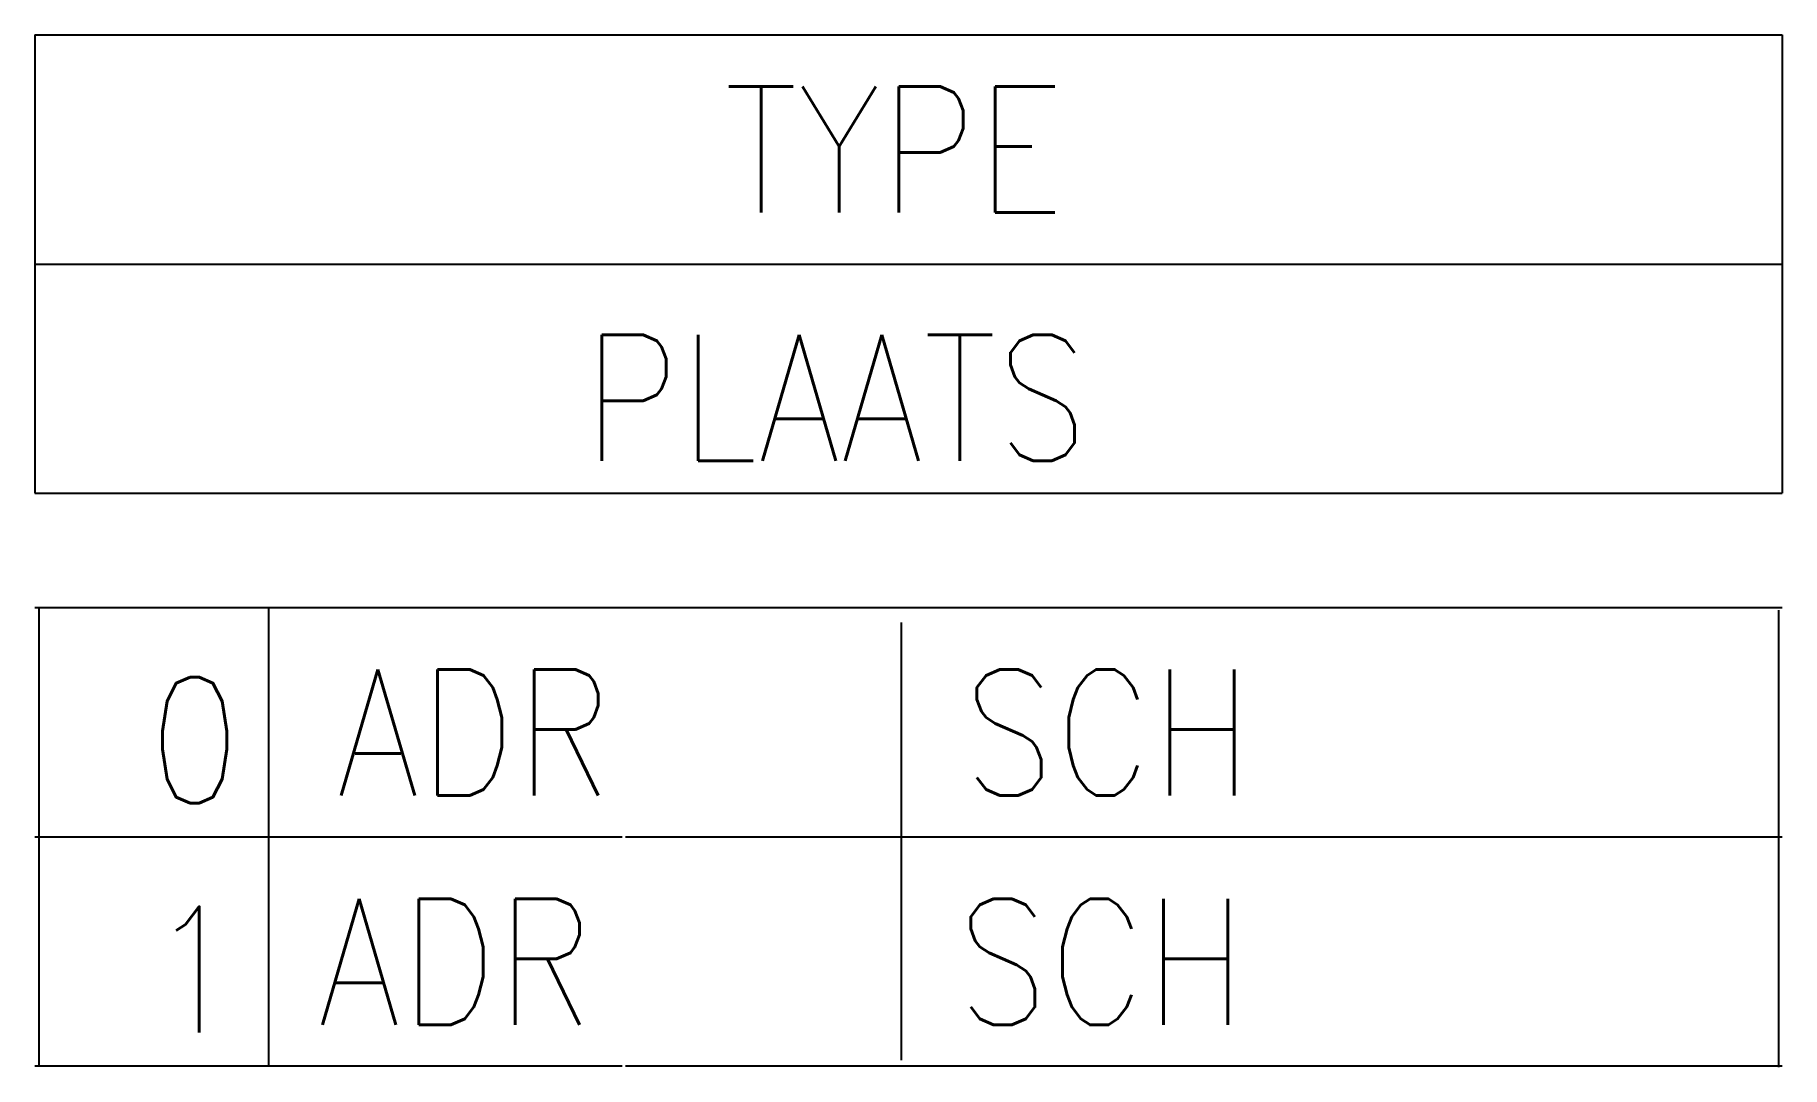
# Model space of a CAD drawing. Extents: x 258 to 294, y 80 to 189.
# Drawn here: x 260 to 290.5, y 79.98 to 98 of the extents above.
import ezdxf
from ezdxf.enums import TextEntityAlignment as Align

# ---------------------------------------------------------------- set-up
doc = ezdxf.new("R2010")
doc.units = 0
doc.header["$LTSCALE"] = 6
doc.layers.add('1', color=7, linetype='CONTINUOUS')
doc.styles.get("Standard").update_dxf_attribs({"font": 'simplex', "width": 0.85})

msp = doc.modelspace()

# ---------------------------------------------------------------- linework, layer by layer
at = {"layer": '1', "color": 0}
for p, q in [((260, 98), (290.5, 98)), ((260, 98), (260, 90)), ((260, 98), (260, 90)), ((260, 98), (290.5, 98)), ((290.5, 98), (290.5, 90)), ((290.5, 98), (290.5, 90)), ((260, 94), (290.5, 94)), ((260, 94), (290.5, 94)), ((260, 90), (290.5, 90)), ((260, 90), (290.5, 90)), ((260, 88), (290.5, 88)), ((260, 88), (290.5, 88)), ((260.067, 87.996), (260.067, 79.984)), ((264.084, 79.984), (264.084, 87.996)), ((290.445, 79.978), (290.445, 87.955)), ((275.13, 80.1), (275.13, 87.742)), ((260, 84), (270.25, 84)), ((270.308, 84), (290.5, 84)), ((260, 80), (270.25, 80)), ((270.308, 80), (290.5, 80))]:
    msp.add_line(p, q, dxfattribs=at)

# ---------------------------------------------------------------- texts
at = {"layer": '1', "color": 0, "width": 0.85}
for s, p in [('0', (261.986, 84.588)), ('1', (261.986, 80.58))]:
    msp.add_text(s, height=2.2, dxfattribs=at).set_placement(p)
for tag, p in [('TYPE', (275, 96)), ('PLAATS', (273.983, 91.665))]:
    msp.add_attdef(tag, text='', height=2.2, dxfattribs=at).set_placement(p, align=Align.MIDDLE)
for tag, p in [('ADR', (265.267, 84.721)), ('SCH', (276.204, 84.721)), ('ADR', (264.939, 80.714)), ('SCH', (276.095, 80.714))]:
    msp.add_attdef(tag, p, '', height=2.2, dxfattribs=at)

doc.saveas('drawing.dxf')
